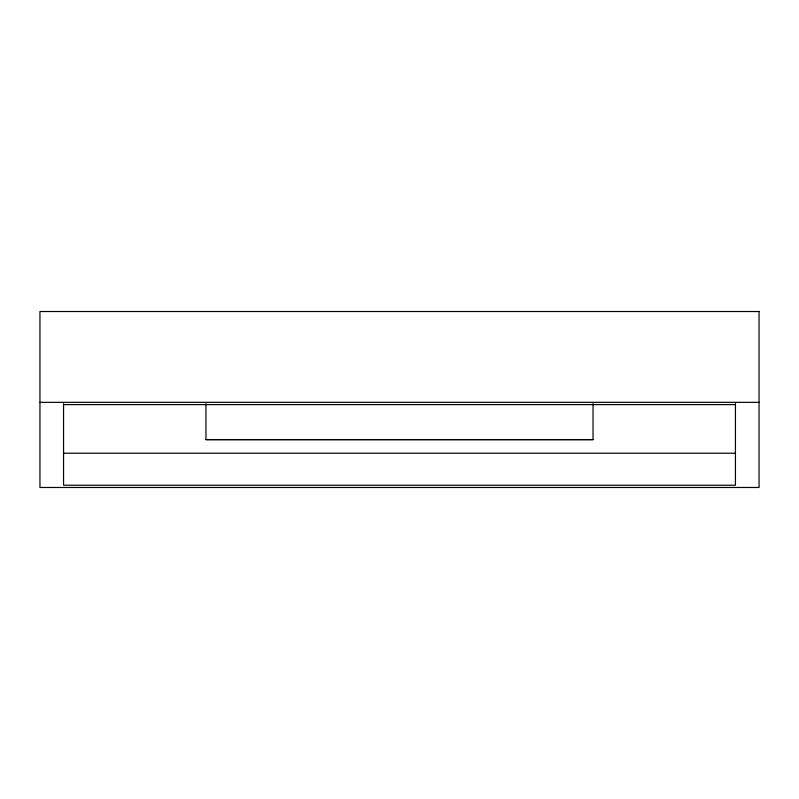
<?xml version="1.0" encoding="UTF-8"?>
<svg xmlns="http://www.w3.org/2000/svg" width="799" height="799" viewBox="0 0 799 799"><rect width="100%" height="100%" fill="white"/><g stroke="black" fill="none" stroke-linecap="round" stroke-linejoin="round"><path stroke-width="1.2" d="M39.95 402.346L759.05 402.346M63.56 404.604L735.44 404.604M205.962 439.57L593.038 439.57M63.56 453.223L735.44 453.223M735.44 403.615L735.44 485.223L63.56 485.223L63.56 403.615M593.038 403.615L593.038 439.68L205.962 439.68L205.962 403.615M759.05 311.52L39.95 311.52L39.95 487.48L759.05 487.48L759.05 311.52"/></g></svg>
